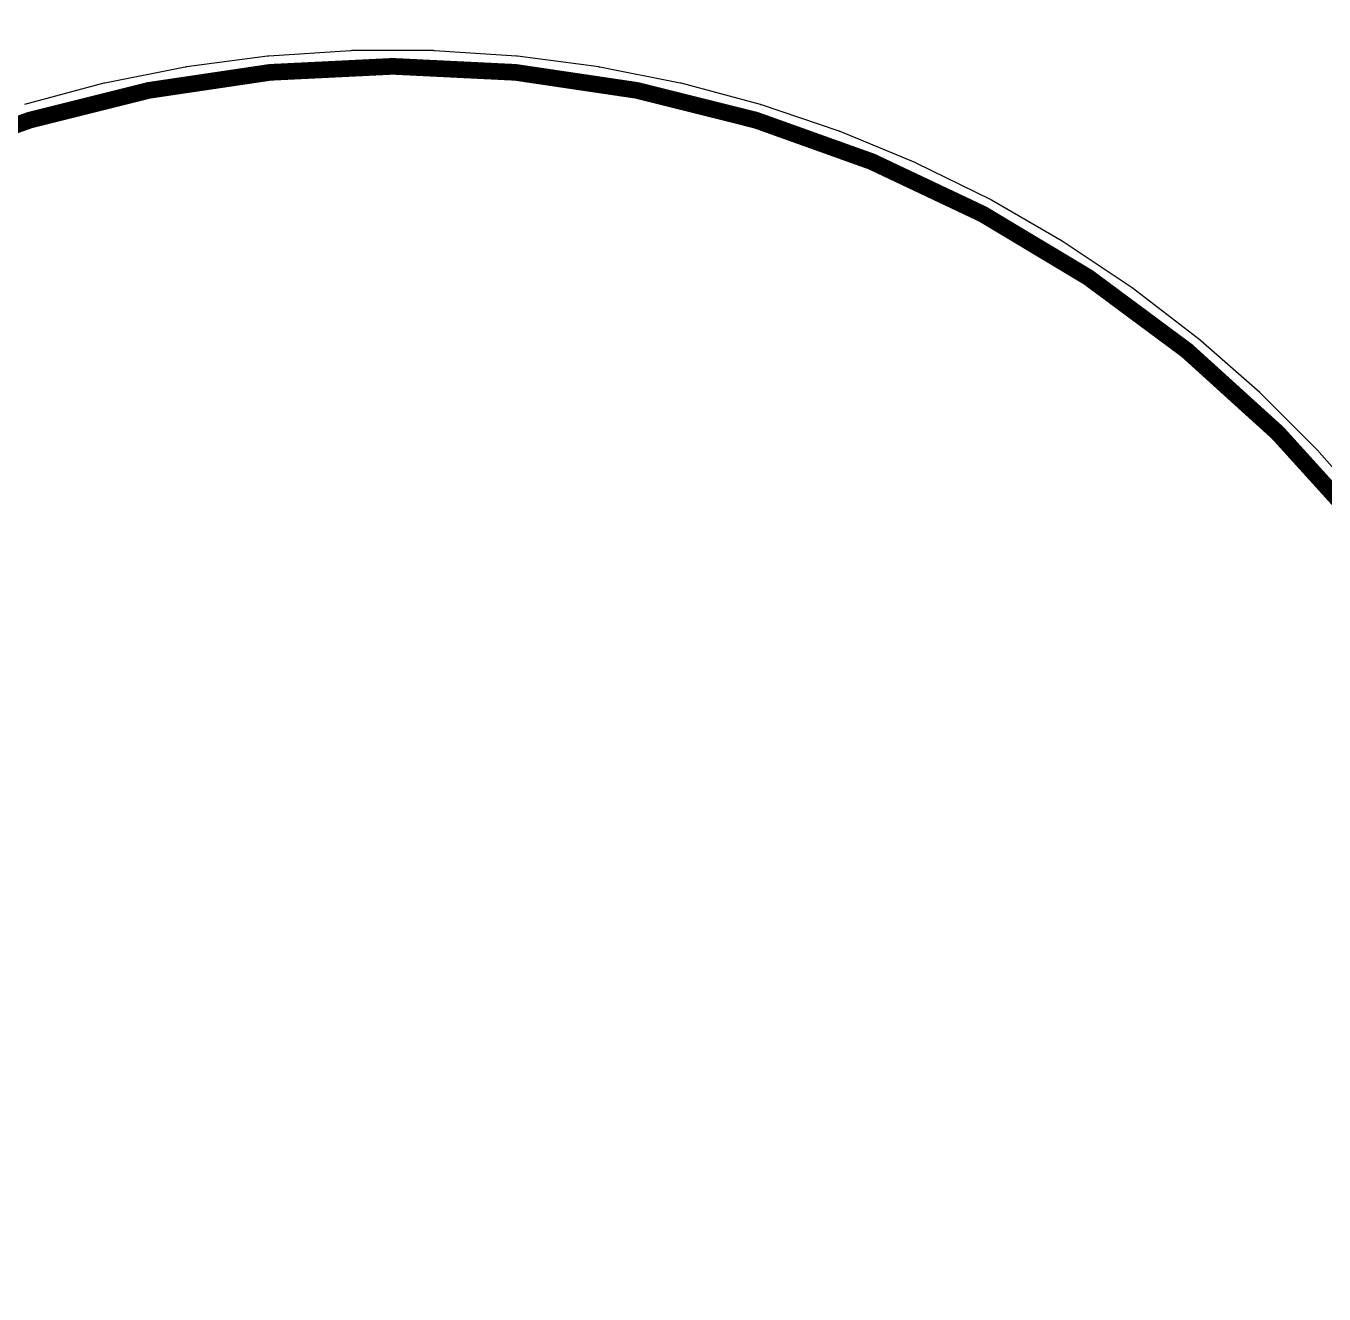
# Model space of a CAD drawing. Header units: inches. Extents: x -38 to 391, y -38 to 85.
# Drawn here: x -5.59 to 14.18, y 0.37 to 19.68 of the extents above; entities that cross this region are included whole.
import ezdxf

# ---------------------------------------------------------------- set-up
doc = ezdxf.new("R2010")
doc.units = ezdxf.units.IN
for name, color, linetype in [('Board Outline', 216, 'Continuous'), ('Bottom Layer', 5, 'Continuous'), ('Multi-Layer', 9, 'Continuous'), ('Top Layer', 1, 'Continuous')]:
    doc.layers.add(name, color=color, linetype=linetype)

msp = doc.modelspace()

# ---------------------------------------------------------------- linework, layer by layer
at = {"layer": 'Board Outline'}
for points in [[(38.101, 0, 0.254, 0.254, 1), (-38.099, 0, 0.254, 0.254, 1)], [(19.061, 0, 0.254, 0.254, 1), (-19.061, 0, 0.254, 0.254, 1)]]:
    msp.add_lwpolyline(points, format="xyseb", close=True, dxfattribs=at)
at = {"layer": 'Bottom Layer'}
for p, q in [((-1.907, 19.216), (-3.144, 19.053)), ((-1.898, 19.215), (-1.907, 19.216)), ((-1.89, 19.218), (-1.898, 19.215)), ((-0.645, 19.299), (-1.89, 19.218)), ((-0.636, 19.298), (-0.645, 19.299)), ((-0.628, 19.3), (-0.636, 19.298)), ((0.62, 19.3), (-0.628, 19.3)), ((0.629, 19.298), (0.62, 19.3)), ((0.637, 19.299), (0.629, 19.298)), ((1.882, 19.218), (0.637, 19.299)), ((1.891, 19.215), (1.882, 19.218)), ((1.899, 19.216), (1.891, 19.215)), ((3.137, 19.053), (1.899, 19.216)), ((-3.161, 19.05), (-4.385, 18.807)), ((-3.152, 19.05), (-3.161, 19.05)), ((-3.144, 19.053), (-3.152, 19.05)), ((3.145, 19.05), (3.137, 19.053)), ((3.153, 19.05), (3.145, 19.05)), ((4.377, 18.807), (3.153, 19.05)), ((-4.401, 18.803), (-5.607, 18.48)), ((-4.393, 18.804), (-4.401, 18.803)), ((-4.385, 18.807), (-4.393, 18.804)), ((4.385, 18.804), (4.377, 18.807)), ((4.394, 18.803), (4.385, 18.804)), ((5.599, 18.48), (4.394, 18.803)), ((5.607, 18.476), (5.599, 18.48)), ((5.615, 18.475), (5.607, 18.476)), ((6.797, 18.074), (5.615, 18.475)), ((6.805, 18.07), (6.797, 18.074)), ((6.813, 18.068), (6.805, 18.07)), ((7.966, 17.59), (6.813, 18.068)), ((7.973, 17.586), (7.966, 17.59)), ((7.981, 17.583), (7.973, 17.586)), ((9.101, 17.032), (7.981, 17.583)), ((9.107, 17.026), (9.101, 17.032)), ((9.116, 17.024), (9.107, 17.026)), ((10.196, 16.4), (9.116, 17.024)), ((10.203, 16.394), (10.196, 16.4)), ((10.211, 16.391), (10.203, 16.394)), ((11.248, 15.697), (10.211, 16.391)), ((11.254, 15.691), (11.248, 15.697)), ((11.262, 15.687), (11.254, 15.691)), ((12.252, 14.928), (11.262, 15.687)), ((12.258, 14.921), (12.252, 14.928)), ((12.265, 14.917), (12.258, 14.921)), ((13.204, 14.094), (12.265, 14.917)), ((13.209, 14.087), (13.204, 14.094)), ((13.216, 14.083), (13.209, 14.087)), ((14.098, 13.2), (13.216, 14.083)), ((14.103, 13.193), (14.098, 13.2)), ((14.11, 13.188), (14.103, 13.193)), ((14.933, 12.249), (14.11, 13.188))]:
    msp.add_line(p, q, dxfattribs=at)
at = {"layer": 'Multi-Layer'}
for p, q in [((-0.628, 19.041), (-1.873, 18.959)), ((-0.004, 19.041), (-0.628, 19.041)), ((0.62, 19.041), (-0.004, 19.041)), ((1.865, 18.959), (0.62, 19.041)), ((-3.11, 18.796), (-4.334, 18.553)), ((-1.873, 18.959), (-3.11, 18.796)), ((3.103, 18.796), (1.865, 18.959)), ((4.327, 18.553), (3.103, 18.796)), ((-4.334, 18.553), (-5.54, 18.23)), ((5.532, 18.23), (4.327, 18.553)), ((-5.54, 18.23), (-6.722, 17.829)), ((6.714, 17.829), (5.532, 18.23)), ((7.867, 17.351), (6.714, 17.829)), ((8.986, 16.799), (7.867, 17.351)), ((10.067, 16.175), (8.986, 16.799)), ((11.105, 15.482), (10.067, 16.175)), ((12.095, 14.722), (11.105, 15.482)), ((13.033, 13.899), (12.095, 14.722)), ((13.915, 13.017), (13.033, 13.899)), ((14.738, 12.079), (13.915, 13.017))]:
    msp.add_line(p, q, dxfattribs=at)
at = {"layer": 'Top Layer'}
for p, q in [((-1.907, 19.216), (-3.144, 19.053)), ((-1.898, 19.215), (-1.907, 19.216)), ((-1.89, 19.218), (-1.898, 19.215)), ((-0.645, 19.299), (-1.89, 19.218)), ((-0.636, 19.298), (-0.645, 19.299)), ((-0.628, 19.3), (-0.636, 19.298)), ((0.62, 19.3), (-0.628, 19.3)), ((0.629, 19.298), (0.62, 19.3)), ((0.637, 19.299), (0.629, 19.298)), ((1.882, 19.218), (0.637, 19.299)), ((1.891, 19.215), (1.882, 19.218)), ((1.899, 19.216), (1.891, 19.215)), ((3.137, 19.053), (1.899, 19.216)), ((-3.161, 19.05), (-4.385, 18.807)), ((-3.152, 19.05), (-3.161, 19.05)), ((-3.144, 19.053), (-3.152, 19.05)), ((3.145, 19.05), (3.137, 19.053)), ((3.153, 19.05), (3.145, 19.05)), ((4.377, 18.807), (3.153, 19.05)), ((-4.401, 18.803), (-5.607, 18.48)), ((-4.393, 18.804), (-4.401, 18.803)), ((-4.385, 18.807), (-4.393, 18.804)), ((4.385, 18.804), (4.377, 18.807)), ((4.394, 18.803), (4.385, 18.804)), ((5.599, 18.48), (4.394, 18.803)), ((5.607, 18.476), (5.599, 18.48)), ((5.615, 18.475), (5.607, 18.476)), ((6.797, 18.074), (5.615, 18.475)), ((6.805, 18.07), (6.797, 18.074)), ((6.813, 18.068), (6.805, 18.07)), ((7.966, 17.59), (6.813, 18.068)), ((7.973, 17.586), (7.966, 17.59)), ((7.981, 17.583), (7.973, 17.586)), ((9.101, 17.032), (7.981, 17.583)), ((9.107, 17.026), (9.101, 17.032)), ((9.116, 17.024), (9.107, 17.026)), ((10.196, 16.4), (9.116, 17.024)), ((10.203, 16.394), (10.196, 16.4)), ((10.211, 16.391), (10.203, 16.394)), ((11.248, 15.697), (10.211, 16.391)), ((11.254, 15.691), (11.248, 15.697)), ((11.262, 15.687), (11.254, 15.691)), ((12.252, 14.928), (11.262, 15.687)), ((12.258, 14.921), (12.252, 14.928)), ((12.265, 14.917), (12.258, 14.921)), ((13.204, 14.094), (12.265, 14.917)), ((13.209, 14.087), (13.204, 14.094)), ((13.216, 14.083), (13.209, 14.087)), ((14.098, 13.2), (13.216, 14.083)), ((14.103, 13.193), (14.098, 13.2)), ((14.11, 13.188), (14.103, 13.193)), ((14.933, 12.249), (14.11, 13.188))]:
    msp.add_line(p, q, dxfattribs=at)

doc.saveas('drawing.dxf')
